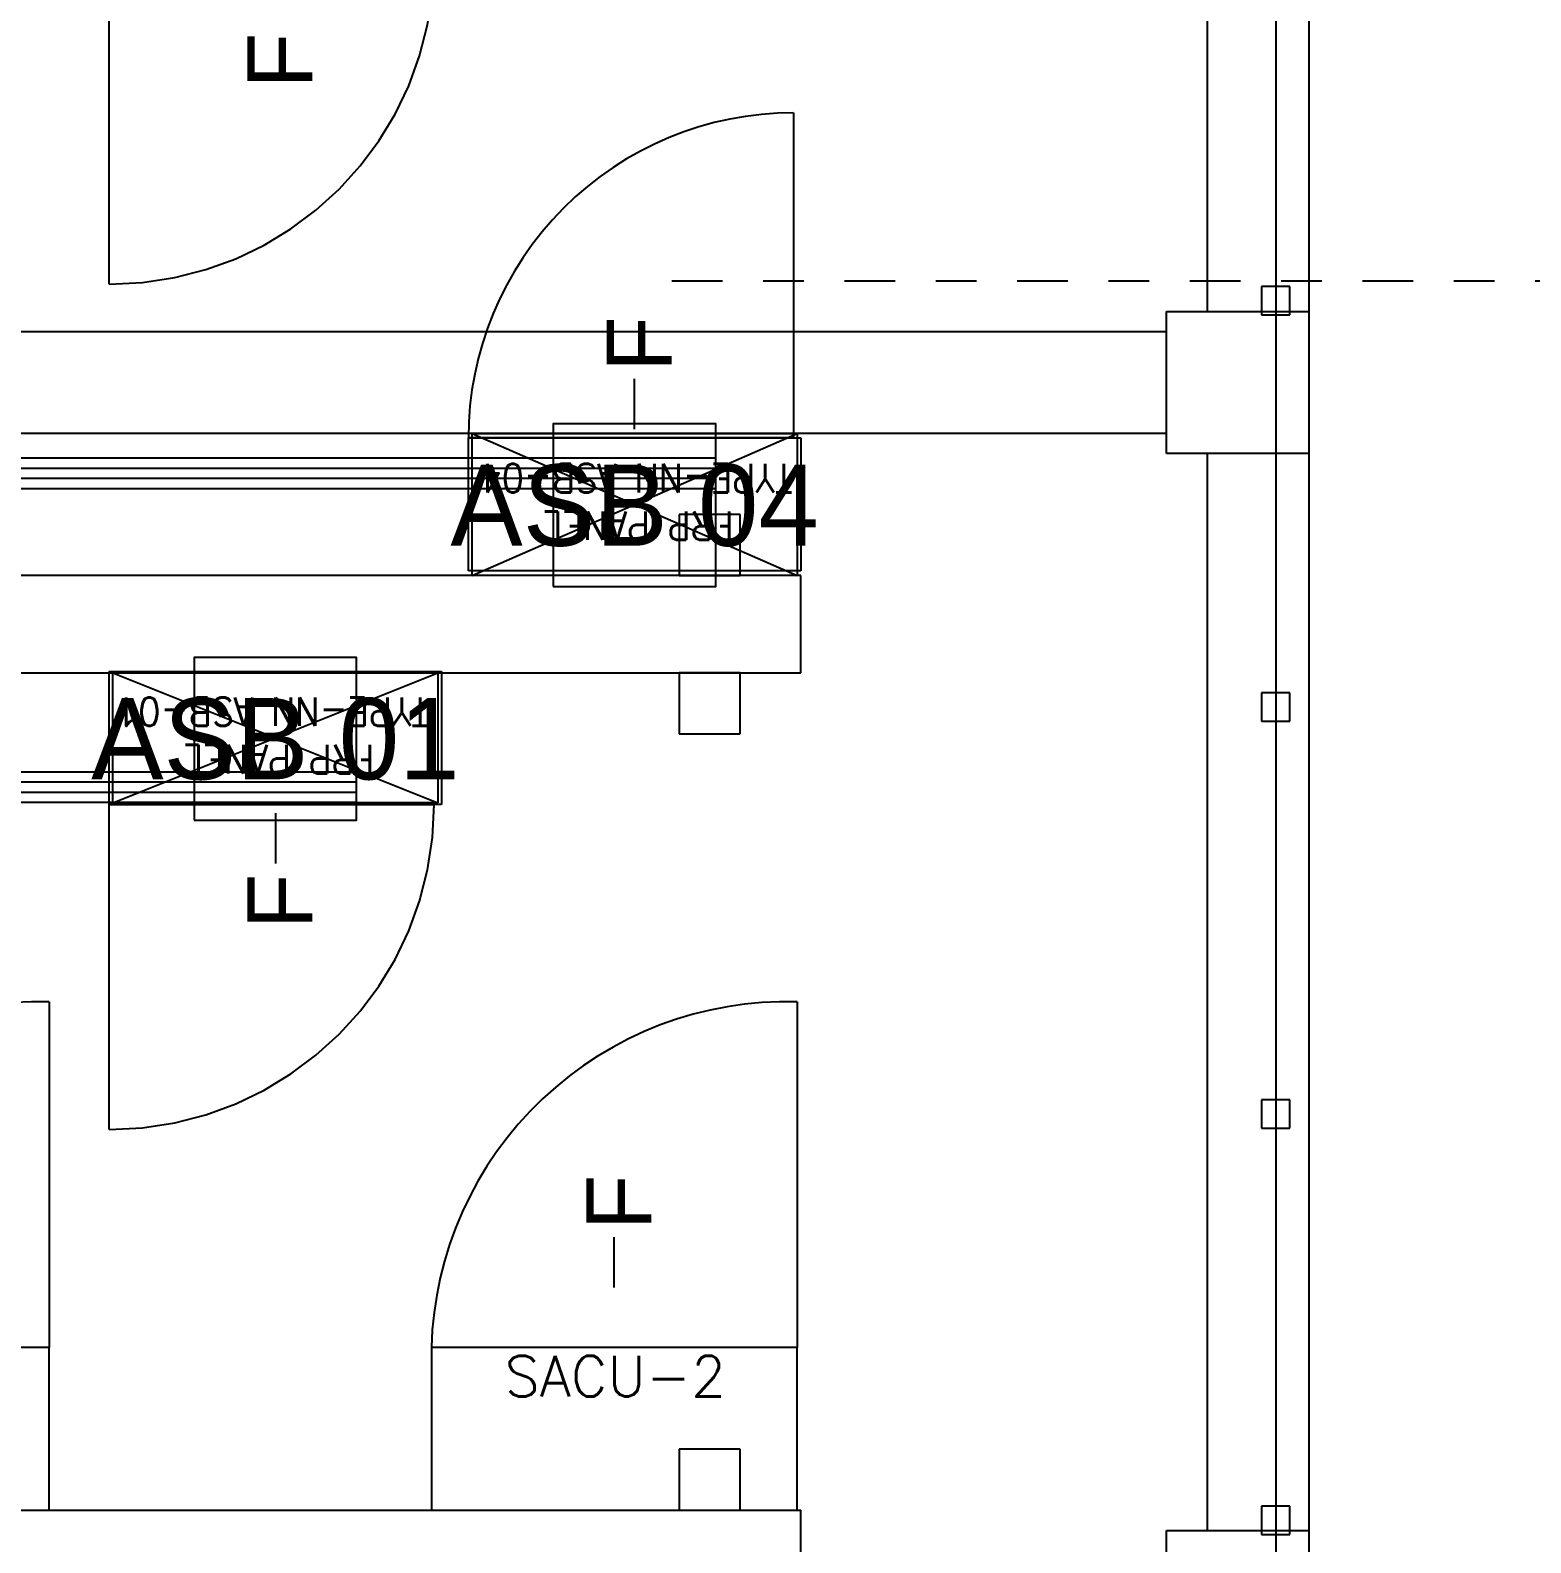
# Model space of a CAD drawing. Header units: metres. Extents: x 531333 to 531754, y 2674782 to 2675087.
# Drawn here: x 531553.845 to 531557.538, y 2674965.169 to 2674968.891 of the extents above; entities that cross this region are included whole.
import ezdxf
from ezdxf.enums import TextEntityAlignment as Align

# ---------------------------------------------------------------- set-up
doc = ezdxf.new("R2010")
doc.units = ezdxf.units.M
doc.header["$MEASUREMENT"] = 0
for name, pattern in [('CENTER', [2, 1.25, -0.25, 0.25, -0.25]), ('DASHED', [0.75, 0.5, -0.25]), ('HIDDEN', [0.375, 0.25, -0.125]), ('PHANTOM', [63.5, 31.75, -6.35, 6.35, -6.35, 6.35, -6.35])]:
    doc.linetypes.add(name, pattern=pattern)
for name, color, linetype in [('1', 5, 'Continuous'), ('IDT', 7, 'Continuous'), ('LT Cable(AG) INV to LT Panel BL-13', 2, 'Continuous')]:
    doc.layers.add(name, color=color, linetype=linetype)
doc.styles.add('Arial', font='arial.ttf')
doc.styles.add('RomanS', font='romans.shx')
doc.styles.get("Standard").update_dxf_attribs({"font": 'Adani Regular.ttf'})

# ---------------------------------------------------------------- blocks, each defined once
blk = doc.blocks.new('ASB')
at = {"layer": '1', "color": 5}
blk.add_lwpolyline([(-0.2, -0.2), (0.2, -0.2), (0.2, 0.2), (-0.2, 0.2)], close=True, dxfattribs=at)
at = {"layer": '1', "color": 7}
blk.add_attdef('ID', text='', height=0.2, dxfattribs=at).set_placement((0, 0), align=Align.MIDDLE_CENTER)
blk = doc.blocks.new('IDT')
at = {"layer": 'IDT', "color": 8, "linetype": 'PHANTOM', "ltscale": 0.25}
blk.add_line((25.6331, 9.1603), (25.6331, 16.0353), dxfattribs=at)
at = {"layer": 'IDT', "color": 8}
for p, q in [((25.552, 15.0601), (25.552, 15.4101)), ((25.902, 15.4101), (25.902, 15.0601)), ((25.902, 15.0601), (25.552, 15.0601)), ((25.552, 12.4101), (25.552, 15.0601)), ((25.5981, 15.0703), (25.5981, 15.0003)), ((25.6681, 15.0703), (25.5981, 15.0703)), ((25.6681, 15.0003), (25.6681, 15.0703)), ((25.802, 12.4101), (25.802, 15.0601)), ((32.6992, 15.0097), (26.802, 15.0097)), ((26.951, 15.0097), (26.951, 14.8597)), ((27.101, 15.0097), (26.951, 15.0097)), ((27.101, 14.8597), (27.101, 15.0097)), ((25.5981, 15.0003), (25.6681, 15.0003)), ((26.951, 14.8597), (27.101, 14.8597)), ((25.5981, 14.0703), (25.5981, 14.0003)), ((25.6681, 14.0703), (25.5981, 14.0703)), ((25.6681, 14.0003), (25.6681, 14.0703)), ((25.5981, 14.0003), (25.6681, 14.0003)), ((27.686, 13.2732), (28.504, 13.2732)), ((27.686, 12.9462), (27.686, 13.2732)), ((27.695, 12.9497), (27.695, 13.2697)), ((27.695, 13.2697), (28.495, 13.2697)), ((28.495, 13.2697), (27.695, 12.9497)), ((28.495, 12.9497), (27.695, 13.2697)), ((28.495, 13.2697), (28.495, 12.9497)), ((28.504, 13.2732), (28.504, 12.9462)), ((25.5981, 13.0685), (25.5981, 12.9985)), ((25.6681, 13.0685), (25.5981, 13.0685)), ((25.6681, 12.9985), (25.6681, 13.0685)), ((26.951, 13.0997), (26.951, 12.9497)), ((27.101, 13.0997), (26.951, 13.0997)), ((27.101, 12.9497), (27.101, 13.0997)), ((25.5981, 12.9985), (25.6681, 12.9985)), ((32.6992, 12.9497), (26.802, 12.9497)), ((26.951, 12.9497), (27.101, 12.9497)), ((28.504, 12.9462), (27.686, 12.9462)), ((28.495, 12.9497), (27.695, 12.9497)), ((26.802, 12.7097), (32.6992, 12.7097)), ((26.802, 12.6984), (27.62, 12.6984)), ((26.802, 12.3714), (26.802, 12.6984)), ((26.811, 12.3601), (26.811, 12.7097)), ((26.811, 12.7097), (27.611, 12.7097)), ((27.611, 12.7097), (26.811, 12.3601)), ((27.611, 12.3601), (26.811, 12.7097)), ((26.951, 12.7097), (26.951, 12.5597)), ((27.101, 12.7097), (26.951, 12.7097)), ((27.101, 12.5597), (27.101, 12.7097)), ((27.611, 12.7097), (27.611, 12.3601)), ((27.62, 12.6984), (27.62, 12.3714)), ((26.951, 12.5597), (27.101, 12.5597)), ((25.552, 12.0601), (25.552, 12.4101)), ((25.552, 12.4101), (25.902, 12.4101)), ((25.902, 12.4101), (25.902, 12.0601)), ((25.902, 12.3601), (29.552, 12.3601)), ((27.62, 12.3714), (26.802, 12.3714)), ((27.611, 12.3601), (26.811, 12.3601)), ((25.902, 12.1101), (29.552, 12.1101)), ((25.902, 12.0601), (25.552, 12.0601)), ((25.552, 9.4101), (25.552, 12.0601)), ((25.5981, 12.0685), (25.5981, 11.9985)), ((25.6681, 12.0685), (25.5981, 12.0685)), ((25.6681, 11.9985), (25.6681, 12.0685)), ((25.802, 9.4101), (25.802, 12.0601)), ((25.5981, 11.9985), (25.6681, 11.9985))]:
    blk.add_line(p, q, dxfattribs=at)
at = {"layer": 'IDT', "color": 8, "linetype": 'HIDDEN', "ltscale": 2.5}
for p, q in [((26.802, 15.2497), (26.802, 15.0097)), ((26.802, 12.9497), (26.802, 12.7097))]:
    blk.add_line(p, q, dxfattribs=at)
at = {"layer": 'IDT', "color": 7}
for p, q in [((27.711, 15.0097), (26.811, 15.0097)), ((26.811, 15.0097), (26.811, 14.6097)), ((27.711, 14.6097), (27.711, 15.0097)), ((29.552, 15.0097), (28.652, 15.0097)), ((28.652, 15.0097), (28.652, 14.6097)), ((26.811, 14.6097), (27.711, 14.6097)), ((28.652, 14.6097), (29.552, 14.6097)), ((27.261, 14.4621), (27.261, 14.4109)), ((27.261, 14.4109), (27.261, 14.3384)), ((28.095, 13.3458), (28.095, 13.4183)), ((28.095, 13.2947), (28.095, 13.3458)), ((27.686, 13.2732), (28.504, 13.2732)), ((27.686, 12.9462), (27.686, 13.2732)), ((28.504, 13.2732), (28.504, 12.9462)), ((28.504, 12.9462), (27.686, 12.9462)), ((26.802, 12.6984), (27.62, 12.6984)), ((26.802, 12.3714), (26.802, 12.6984)), ((27.62, 12.6984), (27.62, 12.3714)), ((27.62, 12.3714), (26.802, 12.3714)), ((27.211, 12.3497), (27.211, 12.2985)), ((27.211, 12.2985), (27.211, 12.226))]:
    blk.add_line(p, q, dxfattribs=at)
at = {"layer": 'IDT', "color": 8, "linetype": 'DASHED', "ltscale": 5}
for p, q in [((26.811, 13.7589), (26.811, 14.6097)), ((26.811, 14.6097), (27.711, 14.6097)), ((28.652, 13.7589), (28.652, 14.6097)), ((28.652, 14.6097), (29.552, 14.6097)), ((28.504, 14.0732), (28.504, 13.2732)), ((28.4602, 13.2732), (27.704, 13.2732)), ((28.504, 13.2732), (28.4602, 13.2732)), ((26.82, 11.5714), (26.82, 12.3714)), ((26.82, 12.3714), (26.8639, 12.3714)), ((26.8639, 12.3714), (27.62, 12.3714)), ((28.504, 11.9932), (28.504, 11.1932))]:
    blk.add_line(p, q, dxfattribs=at)
at = {"layer": 'IDT', "color": 8, "linetype": 'CENTER', "ltscale": 0.1}
blk.add_line((12.5447, 11.9854), (27.1642, 11.9854), dxfattribs=at)
at = {"layer": 'IDT', "color": 8, "linetype": 'DASHED', "ltscale": 5}
for centre, radius, start, end in [((26.8361, 14.6339), 0.8753, 268.3615, 358.4192), ((28.6771, 14.6339), 0.8753, 268.3615, 358.4192), ((28.504, 13.2732), 0.8, 90, 180), ((26.82, 12.3714), 0.8, 270, 0), ((28.504, 11.1932), 0.8, 90, 180)]:
    blk.add_arc(centre, radius, start, end, dxfattribs=at)
at = {"layer": 'IDT', "color": 7, "ltscale": 0.1, "style": 'RomanS'}
blk.add_text('SACU-2', height=0.1, rotation=180, dxfattribs=at).set_placement((27.5305, 14.7306))
at = {"layer": 'IDT', "color": 7, "style": 'Arial'}
for p in [(27.1698, 14.3212), (28.0038, 13.5801), (27.1198, 12.2089), (28.0038, 11.511)]:
    blk.add_text('F', height=0.16, rotation=270, dxfattribs=at).set_placement(p)
at = {"layer": 'IDT', "color": 7, "style": 'RomanS', "width": 0.9}
for s, p in [('FRP PANEL', (27.8518, 13.1269)), ('TYPE-NN ASB-01', (27.7167, 13.0102)), ('FRP PANEL', (26.9678, 12.5521)), ('TYPE-NN ASB-04', (26.8222, 12.4354))]:
    blk.add_text(s, height=0.07, dxfattribs=at).set_placement(p)

msp = doc.modelspace()

# ---------------------------------------------------------------- linework, layer by layer
at = {"layer": 'LT Cable(AG) INV to LT Panel BL-13'}
for points in [[(531555.5323, 2674967.8126), (531551.2897, 2674967.8126, -0.094918), (531550.9571, 2674967.8764), (531549.6472, 2674968.3973, 0.052551), (531549.4655, 2674968.4483), (531547.7046, 2674968.7479, 0.042157), (531547.5537, 2674968.7606), (531541.5105, 2674968.7606, 0.41447), (531540.6105, 2674967.8598), (531540.6299, 2674945.7251, 0.021427), (531540.6333, 2674945.648), (531540.6766, 2674945.1492, -0.021647), (531540.6799, 2674945.0714), (531540.6799, 2674929.8647, -0.414214), (531539.7799, 2674928.9647), (531368.0296, 2674928.9647, -0.414214), (531367.1296, 2674929.8647), (531367.1296, 2674930.1878)], [(531555.5323, 2674967.8376), (531551.2897, 2674967.8376, -0.094918), (531550.9571, 2674967.9014), (531549.6456, 2674968.4229, 0.052551), (531549.464, 2674968.4739), (531547.7067, 2674968.7729, 0.042157), (531547.5558, 2674968.7856), (531541.4855, 2674968.7856, 0.41447), (531540.5855, 2674967.8848), (531540.6049, 2674945.724, 0.021427), (531540.6083, 2674945.6469), (531540.6516, 2674945.1481, -0.021647), (531540.6549, 2674945.0703), (531540.6549, 2674929.8897, -0.414214), (531539.7549, 2674928.9897), (531432.8136, 2674928.9897, -0.414214), (531431.9136, 2674929.8897), (531431.9136, 2674930.1878)], [(531555.5323, 2674967.7876), (531551.2897, 2674967.7876, -0.094918), (531550.9571, 2674967.8514), (531549.6488, 2674968.3717, 0.052551), (531549.4671, 2674968.4226), (531547.7025, 2674968.7229, 0.042157), (531547.5515, 2674968.7356), (531541.5355, 2674968.7356, 0.41447), (531540.6355, 2674967.8348), (531540.6549, 2674945.7262, 0.021427), (531540.6583, 2674945.6491), (531540.7016, 2674945.1503, -0.021647), (531540.7049, 2674945.0725), (531540.7049, 2674907.3397, -0.414214), (531539.8049, 2674906.4397), (531529.9896, 2674906.4397, -0.414214), (531529.0896, 2674907.3397), (531529.0896, 2674907.6878)], [(531555.5323, 2674967.7626), (531551.2897, 2674967.7626, -0.094918), (531550.9571, 2674967.8264), (531549.6503, 2674968.3461, 0.052551), (531549.4687, 2674968.397), (531547.7004, 2674968.6979, 0.042157), (531547.5494, 2674968.7106), (531541.5605, 2674968.7106, 0.41447), (531540.6605, 2674967.8098), (531540.6799, 2674945.7273, 0.021427), (531540.6833, 2674945.6502), (531540.7266, 2674945.1514, -0.021647), (531540.7299, 2674945.0736), (531540.7299, 2674892.3147, -0.414214), (531539.8299, 2674891.4147), (531432.8136, 2674891.4147, -0.414214), (531431.9136, 2674892.3147), (531431.9136, 2674892.6878)]]:
    msp.add_lwpolyline(points, format="xyb", dxfattribs=at)
at = {"layer": 'LT Cable(AG) INV to LT Panel BL-13', "color": 5}
for points in [[(531554.6483, 2674967.065), (531549.5737, 2674967.065, 0.046447), (531549.4076, 2674967.0496), (531547.7693, 2674966.7419, -0.078431), (531547.4921, 2674966.6981), (531544.5232, 2674966.6981, 0.414494), (531543.6232, 2674965.7973), (531543.6423, 2674945.8543, 0.08349), (531543.6921, 2674945.56), (531543.7927, 2674945.2702, -0.083731), (531543.8424, 2674944.9751), (531543.8424, 2674907.3522, 0.414214), (531544.7424, 2674906.4522), (531686.773, 2674906.4522, 0.414214), (531687.673, 2674907.3522), (531687.673, 2674907.6878)], [(531554.6483, 2674967.04), (531549.5751, 2674967.04, 0.046517), (531549.4087, 2674967.0245), (531547.7732, 2674966.7169, -0.078431), (531547.496, 2674966.6731), (531544.5482, 2674966.6731, 0.414494), (531543.6482, 2674965.7723), (531543.6673, 2674945.8585, 0.08349), (531543.7171, 2674945.5642), (531543.8177, 2674945.2744, -0.083731), (531543.8674, 2674944.9793), (531543.8674, 2674907.3772, 0.414214), (531544.7674, 2674906.4772), (531589.597, 2674906.4772, 0.414214), (531590.497, 2674907.3772), (531590.497, 2674907.6878)], [(531554.6483, 2674967.015), (531549.5765, 2674967.015, 0.046587), (531549.4099, 2674966.9995), (531547.7772, 2674966.6919, -0.078431), (531547.5, 2674966.6481), (531544.5733, 2674966.6481, 0.414494), (531543.6733, 2674965.7473), (531543.6923, 2674945.8628, 0.08349), (531543.7421, 2674945.5685), (531543.8427, 2674945.2786, -0.083731), (531543.8924, 2674944.9835), (531543.8924, 2674929.9022, 0.414214), (531544.7924, 2674929.0022), (531686.773, 2674929.0022, 0.414214), (531687.673, 2674929.9022), (531687.673, 2674930.1878)], [(531554.6483, 2674966.99), (531549.578, 2674966.99, 0.046657), (531549.4111, 2674966.9744), (531547.7811, 2674966.6669, -0.078431), (531547.5039, 2674966.6231), (531544.5983, 2674966.6231, 0.414494), (531543.6983, 2674965.7223), (531543.7173, 2674945.867, 0.08349), (531543.767, 2674945.5727), (531543.8677, 2674945.2829, -0.083731), (531543.9174, 2674944.9877), (531543.9174, 2674929.9272, 0.414214), (531544.8174, 2674929.0272), (531589.597, 2674929.0272, 0.414214), (531590.497, 2674929.9272), (531590.497, 2674930.1878)]]:
    msp.add_lwpolyline(points, format="xyb", dxfattribs=at)

# ---------------------------------------------------------------- block references
at = {"layer": '1'}
for p, values in [((531555.3323, 2674967.722), {'ID': 'ASB 04'}), ((531554.4483, 2674967.1472), {'ID': 'ASB 01'})]:
    msp.add_blockref('ASB', p, dxfattribs=at).add_auto_attribs(values)
at = {"layer": 'IDT', "color": 8, "rotation": 180}
msp.add_blockref('IDT', (531582.5433, 2674980.2589), dxfattribs=at)

doc.saveas('drawing.dxf')
